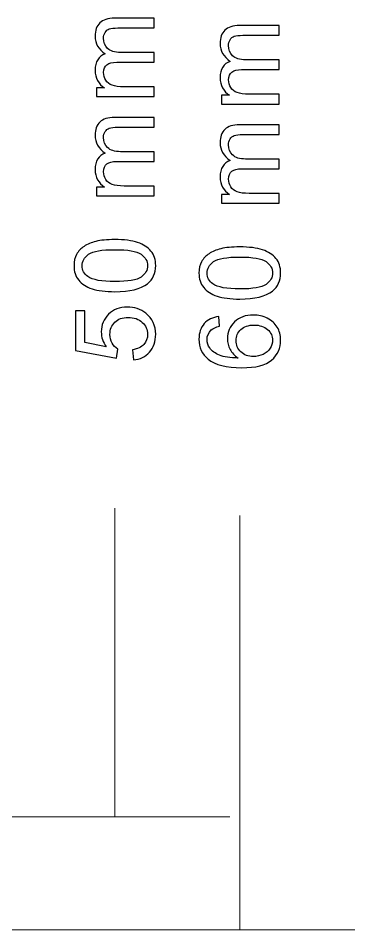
# Model space of a CAD drawing. Header units: millimetres. Extents: x -32 to 79, y -57 to 20.
# Drawn here: x 48.8 to 63.67, y -57.35 to -17.02 of the extents above; entities that cross this region are included whole.
import ezdxf

# ---------------------------------------------------------------- set-up
doc = ezdxf.new("R2010")
doc.units = ezdxf.units.MM
doc.header["$MEASUREMENT"] = 0
doc.layers.add('BG_SILKSCREEN_TOP', color=7, linetype='Continuous')

msp = doc.modelspace()

# ---------------------------------------------------------------- linework, layer by layer
at = {"layer": 'BG_SILKSCREEN_TOP'}
for points, knots in [([(54.81, -20.493), (54.81, -20.493), (52.2492, -20.493), (52.2492, -20.493), (52.2492, -20.493), (52.2492, -20.493), (52.2492, -20.1053), (52.2492, -20.1053), (52.2492, -20.1053), (52.2492, -20.1053), (52.6081, -20.1053), (52.6081, -20.1053), (52.6081, -20.1053), (52.483, -20.0247), (52.3818, -19.9177), (52.306, -19.7843), (52.306, -19.7843), (52.2295, -19.651), (52.1908, -19.4987), (52.1908, -19.3283), (52.1908, -19.3283), (52.1908, -19.139), (52.2303, -18.9834), (52.3093, -18.8624), (52.3093, -18.8624), (52.3883, -18.7406), (52.4978, -18.655), (52.6394, -18.6056), (52.6394, -18.6056), (52.3406, -18.4023), (52.1908, -18.1389), (52.1908, -17.8146), (52.1908, -17.8146), (52.1908, -17.5602), (52.2616, -17.3651), (52.4023, -17.2285), (52.4023, -17.2285), (52.5431, -17.0919), (52.7596, -17.0235), (53.0518, -17.0235), (53.0518, -17.0235), (53.0518, -17.0235), (54.81, -17.0235), (54.81, -17.0235), (54.81, -17.0235), (54.81, -17.0235), (54.81, -17.4549), (54.81, -17.4549), (54.81, -17.4549), (54.81, -17.4549), (53.1967, -17.4549), (53.1967, -17.4549), (53.1967, -17.4549), (53.023, -17.4549), (52.8979, -17.4688), (52.8213, -17.4968), (52.8213, -17.4968), (52.7456, -17.5256), (52.6838, -17.5767), (52.6369, -17.6499), (52.6369, -17.6499), (52.5908, -17.724), (52.567, -17.8113), (52.567, -17.9109), (52.567, -17.9109), (52.567, -18.0911), (52.6271, -18.2401), (52.7472, -18.3595), (52.7472, -18.3595), (52.8666, -18.478), (53.0584, -18.5381), (53.3218, -18.5381), (53.3218, -18.5381), (53.3218, -18.5381), (54.81, -18.5381), (54.81, -18.5381), (54.81, -18.5381), (54.81, -18.5381), (54.81, -18.9719), (54.81, -18.9719), (54.81, -18.9719), (54.81, -18.9719), (53.1464, -18.9719), (53.1464, -18.9719), (53.1464, -18.9719), (52.953, -18.9719), (52.8081, -19.0073), (52.7118, -19.0781), (52.7118, -19.0781), (52.6155, -19.1489), (52.567, -19.2641), (52.567, -19.4254), (52.567, -19.4254), (52.567, -19.5473), (52.5991, -19.66), (52.6641, -19.7637), (52.6641, -19.7637), (52.7283, -19.8675), (52.8221, -19.9432), (52.9456, -19.9893), (52.9456, -19.9893), (53.0699, -20.0362), (53.2485, -20.0592), (53.4815, -20.0592), (53.4815, -20.0592), (53.4815, -20.0592), (54.81, -20.0592), (54.81, -20.0592), (54.81, -20.0592), (54.81, -20.0592), (54.81, -20.493), (54.81, -20.493)], [0, 0, 0, 0, 0.0357143, 0.0357143, 0.0357143, 0.0357143, 0.0714286, 0.0714286, 0.0714286, 0.0714286, 0.1071429, 0.1071429, 0.1071429, 0.1071429, 0.1428571, 0.1428571, 0.1428571, 0.1428571, 0.1785714, 0.1785714, 0.1785714, 0.1785714, 0.2142857, 0.2142857, 0.2142857, 0.2142857, 0.25, 0.25, 0.25, 0.25, 0.2857143, 0.2857143, 0.2857143, 0.2857143, 0.3214286, 0.3214286, 0.3214286, 0.3214286, 0.3571429, 0.3571429, 0.3571429, 0.3571429, 0.3928571, 0.3928571, 0.3928571, 0.3928571, 0.4285714, 0.4285714, 0.4285714, 0.4285714, 0.4642857, 0.4642857, 0.4642857, 0.4642857, 0.5, 0.5, 0.5, 0.5, 0.5357143, 0.5357143, 0.5357143, 0.5357143, 0.5714286, 0.5714286, 0.5714286, 0.5714286, 0.6071429, 0.6071429, 0.6071429, 0.6071429, 0.6428571, 0.6428571, 0.6428571, 0.6428571, 0.6785714, 0.6785714, 0.6785714, 0.6785714, 0.7142857, 0.7142857, 0.7142857, 0.7142857, 0.75, 0.75, 0.75, 0.75, 0.7857143, 0.7857143, 0.7857143, 0.7857143, 0.8214286, 0.8214286, 0.8214286, 0.8214286, 0.8571429, 0.8571429, 0.8571429, 0.8571429, 0.8928571, 0.8928571, 0.8928571, 0.8928571, 0.9285714, 0.9285714, 0.9285714, 0.9285714, 0.9642857, 0.9642857, 0.9642857, 0.9642857, 1, 1, 1, 1]), ([(60.3342, -20.8181), (60.3342, -20.8181), (57.7734, -20.8181), (57.7734, -20.8181), (57.7734, -20.8181), (57.7734, -20.8181), (57.7734, -20.4304), (57.7734, -20.4304), (57.7734, -20.4304), (57.7734, -20.4304), (58.1323, -20.4304), (58.1323, -20.4304), (58.1323, -20.4304), (58.0072, -20.3498), (57.906, -20.2428), (57.8302, -20.1094), (57.8302, -20.1094), (57.7537, -19.9761), (57.715, -19.8238), (57.715, -19.6534), (57.715, -19.6534), (57.715, -19.4641), (57.7545, -19.3085), (57.8335, -19.1875), (57.8335, -19.1875), (57.9125, -19.0657), (58.022, -18.9801), (58.1636, -18.9307), (58.1636, -18.9307), (57.8648, -18.7274), (57.715, -18.464), (57.715, -18.1397), (57.715, -18.1397), (57.715, -17.8853), (57.7858, -17.6902), (57.9265, -17.5536), (57.9265, -17.5536), (58.0673, -17.417), (58.2838, -17.3486), (58.576, -17.3486), (58.576, -17.3486), (58.576, -17.3486), (60.3342, -17.3486), (60.3342, -17.3486), (60.3342, -17.3486), (60.3342, -17.3486), (60.3342, -17.78), (60.3342, -17.78), (60.3342, -17.78), (60.3342, -17.78), (58.7209, -17.78), (58.7209, -17.78), (58.7209, -17.78), (58.5472, -17.78), (58.4221, -17.7939), (58.3455, -17.8219), (58.3455, -17.8219), (58.2698, -17.8507), (58.208, -17.9018), (58.1611, -17.975), (58.1611, -17.975), (58.115, -18.0491), (58.0912, -18.1364), (58.0912, -18.236), (58.0912, -18.236), (58.0912, -18.4162), (58.1513, -18.5652), (58.2714, -18.6846), (58.2714, -18.6846), (58.3908, -18.8031), (58.5826, -18.8632), (58.846, -18.8632), (58.846, -18.8632), (58.846, -18.8632), (60.3342, -18.8632), (60.3342, -18.8632), (60.3342, -18.8632), (60.3342, -18.8632), (60.3342, -19.297), (60.3342, -19.297), (60.3342, -19.297), (60.3342, -19.297), (58.6706, -19.297), (58.6706, -19.297), (58.6706, -19.297), (58.4772, -19.297), (58.3323, -19.3324), (58.236, -19.4032), (58.236, -19.4032), (58.1397, -19.474), (58.0912, -19.5892), (58.0912, -19.7505), (58.0912, -19.7505), (58.0912, -19.8724), (58.1233, -19.9851), (58.1883, -20.0888), (58.1883, -20.0888), (58.2525, -20.1926), (58.3463, -20.2683), (58.4698, -20.3144), (58.4698, -20.3144), (58.5941, -20.3613), (58.7727, -20.3843), (59.0057, -20.3843), (59.0057, -20.3843), (59.0057, -20.3843), (60.3342, -20.3843), (60.3342, -20.3843), (60.3342, -20.3843), (60.3342, -20.3843), (60.3342, -20.8181), (60.3342, -20.8181)], [0, 0, 0, 0, 0.0357143, 0.0357143, 0.0357143, 0.0357143, 0.0714286, 0.0714286, 0.0714286, 0.0714286, 0.1071429, 0.1071429, 0.1071429, 0.1071429, 0.1428571, 0.1428571, 0.1428571, 0.1428571, 0.1785714, 0.1785714, 0.1785714, 0.1785714, 0.2142857, 0.2142857, 0.2142857, 0.2142857, 0.25, 0.25, 0.25, 0.25, 0.2857143, 0.2857143, 0.2857143, 0.2857143, 0.3214286, 0.3214286, 0.3214286, 0.3214286, 0.3571429, 0.3571429, 0.3571429, 0.3571429, 0.3928571, 0.3928571, 0.3928571, 0.3928571, 0.4285714, 0.4285714, 0.4285714, 0.4285714, 0.4642857, 0.4642857, 0.4642857, 0.4642857, 0.5, 0.5, 0.5, 0.5, 0.5357143, 0.5357143, 0.5357143, 0.5357143, 0.5714286, 0.5714286, 0.5714286, 0.5714286, 0.6071429, 0.6071429, 0.6071429, 0.6071429, 0.6428571, 0.6428571, 0.6428571, 0.6428571, 0.6785714, 0.6785714, 0.6785714, 0.6785714, 0.7142857, 0.7142857, 0.7142857, 0.7142857, 0.75, 0.75, 0.75, 0.75, 0.7857143, 0.7857143, 0.7857143, 0.7857143, 0.8214286, 0.8214286, 0.8214286, 0.8214286, 0.8571429, 0.8571429, 0.8571429, 0.8571429, 0.8928571, 0.8928571, 0.8928571, 0.8928571, 0.9285714, 0.9285714, 0.9285714, 0.9285714, 0.9642857, 0.9642857, 0.9642857, 0.9642857, 1, 1, 1, 1]), ([(54.81, -24.8814), (54.81, -24.8814), (52.2492, -24.8814), (52.2492, -24.8814), (52.2492, -24.8814), (52.2492, -24.8814), (52.2492, -24.4937), (52.2492, -24.4937), (52.2492, -24.4937), (52.2492, -24.4937), (52.6081, -24.4937), (52.6081, -24.4937), (52.6081, -24.4937), (52.483, -24.4131), (52.3818, -24.3061), (52.306, -24.1727), (52.306, -24.1727), (52.2295, -24.0394), (52.1908, -23.8871), (52.1908, -23.7167), (52.1908, -23.7167), (52.1908, -23.5274), (52.2303, -23.3718), (52.3093, -23.2508), (52.3093, -23.2508), (52.3883, -23.129), (52.4978, -23.0434), (52.6394, -22.994), (52.6394, -22.994), (52.3406, -22.7907), (52.1908, -22.5273), (52.1908, -22.203), (52.1908, -22.203), (52.1908, -21.9486), (52.2616, -21.7535), (52.4023, -21.6169), (52.4023, -21.6169), (52.5431, -21.4803), (52.7596, -21.4119), (53.0518, -21.4119), (53.0518, -21.4119), (53.0518, -21.4119), (54.81, -21.4119), (54.81, -21.4119), (54.81, -21.4119), (54.81, -21.4119), (54.81, -21.8433), (54.81, -21.8433), (54.81, -21.8433), (54.81, -21.8433), (53.1967, -21.8433), (53.1967, -21.8433), (53.1967, -21.8433), (53.023, -21.8433), (52.8979, -21.8572), (52.8213, -21.8852), (52.8213, -21.8852), (52.7456, -21.914), (52.6838, -21.9651), (52.6369, -22.0383), (52.6369, -22.0383), (52.5908, -22.1124), (52.567, -22.1997), (52.567, -22.2993), (52.567, -22.2993), (52.567, -22.4795), (52.6271, -22.6285), (52.7472, -22.7479), (52.7472, -22.7479), (52.8666, -22.8664), (53.0584, -22.9265), (53.3218, -22.9265), (53.3218, -22.9265), (53.3218, -22.9265), (54.81, -22.9265), (54.81, -22.9265), (54.81, -22.9265), (54.81, -22.9265), (54.81, -23.3603), (54.81, -23.3603), (54.81, -23.3603), (54.81, -23.3603), (53.1464, -23.3603), (53.1464, -23.3603), (53.1464, -23.3603), (52.953, -23.3603), (52.8081, -23.3957), (52.7118, -23.4665), (52.7118, -23.4665), (52.6155, -23.5373), (52.567, -23.6525), (52.567, -23.8138), (52.567, -23.8138), (52.567, -23.9357), (52.5991, -24.0484), (52.6641, -24.1521), (52.6641, -24.1521), (52.7283, -24.2559), (52.8221, -24.3316), (52.9456, -24.3777), (52.9456, -24.3777), (53.0699, -24.4246), (53.2485, -24.4476), (53.4815, -24.4476), (53.4815, -24.4476), (53.4815, -24.4476), (54.81, -24.4476), (54.81, -24.4476), (54.81, -24.4476), (54.81, -24.4476), (54.81, -24.8814), (54.81, -24.8814)], [0, 0, 0, 0, 0.0357143, 0.0357143, 0.0357143, 0.0357143, 0.0714286, 0.0714286, 0.0714286, 0.0714286, 0.1071429, 0.1071429, 0.1071429, 0.1071429, 0.1428571, 0.1428571, 0.1428571, 0.1428571, 0.1785714, 0.1785714, 0.1785714, 0.1785714, 0.2142857, 0.2142857, 0.2142857, 0.2142857, 0.25, 0.25, 0.25, 0.25, 0.2857143, 0.2857143, 0.2857143, 0.2857143, 0.3214286, 0.3214286, 0.3214286, 0.3214286, 0.3571429, 0.3571429, 0.3571429, 0.3571429, 0.3928571, 0.3928571, 0.3928571, 0.3928571, 0.4285714, 0.4285714, 0.4285714, 0.4285714, 0.4642857, 0.4642857, 0.4642857, 0.4642857, 0.5, 0.5, 0.5, 0.5, 0.5357143, 0.5357143, 0.5357143, 0.5357143, 0.5714286, 0.5714286, 0.5714286, 0.5714286, 0.6071429, 0.6071429, 0.6071429, 0.6071429, 0.6428571, 0.6428571, 0.6428571, 0.6428571, 0.6785714, 0.6785714, 0.6785714, 0.6785714, 0.7142857, 0.7142857, 0.7142857, 0.7142857, 0.75, 0.75, 0.75, 0.75, 0.7857143, 0.7857143, 0.7857143, 0.7857143, 0.8214286, 0.8214286, 0.8214286, 0.8214286, 0.8571429, 0.8571429, 0.8571429, 0.8571429, 0.8928571, 0.8928571, 0.8928571, 0.8928571, 0.9285714, 0.9285714, 0.9285714, 0.9285714, 0.9642857, 0.9642857, 0.9642857, 0.9642857, 1, 1, 1, 1]), ([(60.3342, -25.2065), (60.3342, -25.2065), (57.7734, -25.2065), (57.7734, -25.2065), (57.7734, -25.2065), (57.7734, -25.2065), (57.7734, -24.8188), (57.7734, -24.8188), (57.7734, -24.8188), (57.7734, -24.8188), (58.1323, -24.8188), (58.1323, -24.8188), (58.1323, -24.8188), (58.0072, -24.7382), (57.906, -24.6312), (57.8302, -24.4978), (57.8302, -24.4978), (57.7537, -24.3645), (57.715, -24.2122), (57.715, -24.0418), (57.715, -24.0418), (57.715, -23.8525), (57.7545, -23.6969), (57.8335, -23.5759), (57.8335, -23.5759), (57.9125, -23.4541), (58.022, -23.3685), (58.1636, -23.3191), (58.1636, -23.3191), (57.8648, -23.1158), (57.715, -22.8524), (57.715, -22.5281), (57.715, -22.5281), (57.715, -22.2737), (57.7858, -22.0786), (57.9265, -21.942), (57.9265, -21.942), (58.0673, -21.8054), (58.2838, -21.737), (58.576, -21.737), (58.576, -21.737), (58.576, -21.737), (60.3342, -21.737), (60.3342, -21.737), (60.3342, -21.737), (60.3342, -21.737), (60.3342, -22.1684), (60.3342, -22.1684), (60.3342, -22.1684), (60.3342, -22.1684), (58.7209, -22.1684), (58.7209, -22.1684), (58.7209, -22.1684), (58.5472, -22.1684), (58.4221, -22.1823), (58.3455, -22.2103), (58.3455, -22.2103), (58.2698, -22.2391), (58.208, -22.2902), (58.1611, -22.3634), (58.1611, -22.3634), (58.115, -22.4375), (58.0912, -22.5248), (58.0912, -22.6244), (58.0912, -22.6244), (58.0912, -22.8046), (58.1513, -22.9536), (58.2714, -23.073), (58.2714, -23.073), (58.3908, -23.1915), (58.5826, -23.2516), (58.846, -23.2516), (58.846, -23.2516), (58.846, -23.2516), (60.3342, -23.2516), (60.3342, -23.2516), (60.3342, -23.2516), (60.3342, -23.2516), (60.3342, -23.6854), (60.3342, -23.6854), (60.3342, -23.6854), (60.3342, -23.6854), (58.6706, -23.6854), (58.6706, -23.6854), (58.6706, -23.6854), (58.4772, -23.6854), (58.3323, -23.7208), (58.236, -23.7916), (58.236, -23.7916), (58.1397, -23.8624), (58.0912, -23.9776), (58.0912, -24.1389), (58.0912, -24.1389), (58.0912, -24.2608), (58.1233, -24.3735), (58.1883, -24.4772), (58.1883, -24.4772), (58.2525, -24.581), (58.3463, -24.6567), (58.4698, -24.7028), (58.4698, -24.7028), (58.5941, -24.7497), (58.7727, -24.7727), (59.0057, -24.7727), (59.0057, -24.7727), (59.0057, -24.7727), (60.3342, -24.7727), (60.3342, -24.7727), (60.3342, -24.7727), (60.3342, -24.7727), (60.3342, -25.2065), (60.3342, -25.2065)], [0, 0, 0, 0, 0.0357143, 0.0357143, 0.0357143, 0.0357143, 0.0714286, 0.0714286, 0.0714286, 0.0714286, 0.1071429, 0.1071429, 0.1071429, 0.1071429, 0.1428571, 0.1428571, 0.1428571, 0.1428571, 0.1785714, 0.1785714, 0.1785714, 0.1785714, 0.2142857, 0.2142857, 0.2142857, 0.2142857, 0.25, 0.25, 0.25, 0.25, 0.2857143, 0.2857143, 0.2857143, 0.2857143, 0.3214286, 0.3214286, 0.3214286, 0.3214286, 0.3571429, 0.3571429, 0.3571429, 0.3571429, 0.3928571, 0.3928571, 0.3928571, 0.3928571, 0.4285714, 0.4285714, 0.4285714, 0.4285714, 0.4642857, 0.4642857, 0.4642857, 0.4642857, 0.5, 0.5, 0.5, 0.5, 0.5357143, 0.5357143, 0.5357143, 0.5357143, 0.5714286, 0.5714286, 0.5714286, 0.5714286, 0.6071429, 0.6071429, 0.6071429, 0.6071429, 0.6428571, 0.6428571, 0.6428571, 0.6428571, 0.6785714, 0.6785714, 0.6785714, 0.6785714, 0.7142857, 0.7142857, 0.7142857, 0.7142857, 0.75, 0.75, 0.75, 0.75, 0.7857143, 0.7857143, 0.7857143, 0.7857143, 0.8214286, 0.8214286, 0.8214286, 0.8214286, 0.8571429, 0.8571429, 0.8571429, 0.8571429, 0.8928571, 0.8928571, 0.8928571, 0.8928571, 0.9285714, 0.9285714, 0.9285714, 0.9285714, 0.9642857, 0.9642857, 0.9642857, 0.9642857, 1, 1, 1, 1]), ([(53.0666, -29.1214), (52.6485, -29.1214), (52.3118, -29.0786), (52.0574, -28.9922), (52.0574, -28.9922), (51.8023, -28.9066), (51.6055, -28.7782), (51.4673, -28.6086), (51.4673, -28.6086), (51.329, -28.4391), (51.2606, -28.2259), (51.2606, -27.9691), (51.2606, -27.9691), (51.2606, -27.7789), (51.2985, -27.6126), (51.3751, -27.4694), (51.3751, -27.4694), (51.4508, -27.3262), (51.5611, -27.2085), (51.7051, -27.1146), (51.7051, -27.1146), (51.8492, -27.0216), (52.0245, -26.9484), (52.2311, -26.8957), (52.2311, -26.8957), (52.4377, -26.8422), (52.7159, -26.8158), (53.0666, -26.8158), (53.0666, -26.8158), (53.4815, -26.8158), (53.8157, -26.8586), (54.0708, -26.9434), (54.0708, -26.9434), (54.326, -27.029), (54.5227, -27.1566), (54.6618, -27.3262), (54.6618, -27.3262), (54.8009, -27.4958), (54.8701, -27.7098), (54.8701, -27.9691), (54.8701, -27.9691), (54.8701, -28.3098), (54.7483, -28.5773), (54.5038, -28.7716), (54.5038, -28.7716), (54.2099, -29.0046), (53.73, -29.1214), (53.0666, -29.1214)], [0, 0, 0, 0, 0.0833333, 0.0833333, 0.0833333, 0.0833333, 0.1666667, 0.1666667, 0.1666667, 0.1666667, 0.25, 0.25, 0.25, 0.25, 0.3333333, 0.3333333, 0.3333333, 0.3333333, 0.4166667, 0.4166667, 0.4166667, 0.4166667, 0.5, 0.5, 0.5, 0.5, 0.5833333, 0.5833333, 0.5833333, 0.5833333, 0.6666667, 0.6666667, 0.6666667, 0.6666667, 0.75, 0.75, 0.75, 0.75, 0.8333333, 0.8333333, 0.8333333, 0.8333333, 0.9166667, 0.9166667, 0.9166667, 0.9166667, 1, 1, 1, 1]), ([(53.0666, -28.6753), (53.6469, -28.6753), (54.033, -28.607), (54.2256, -28.4712), (54.2256, -28.4712), (54.4174, -28.3353), (54.5137, -28.1683), (54.5137, -27.9691), (54.5137, -27.9691), (54.5137, -27.769), (54.4165, -27.6019), (54.2239, -27.4661), (54.2239, -27.4661), (54.0313, -27.3303), (53.6453, -27.262), (53.0666, -27.262), (53.0666, -27.262), (52.4846, -27.262), (52.0978, -27.3303), (51.9068, -27.4661), (51.9068, -27.4661), (51.715, -27.6019), (51.6195, -27.7707), (51.6195, -27.9732), (51.6195, -27.9732), (51.6195, -28.1732), (51.7043, -28.3321), (51.8731, -28.4514), (51.8731, -28.4514), (52.0879, -28.6004), (52.4863, -28.6753), (53.0666, -28.6753)], [0, 0, 0, 0, 0.125, 0.125, 0.125, 0.125, 0.25, 0.25, 0.25, 0.25, 0.375, 0.375, 0.375, 0.375, 0.5, 0.5, 0.5, 0.5, 0.625, 0.625, 0.625, 0.625, 0.75, 0.75, 0.75, 0.75, 0.875, 0.875, 0.875, 0.875, 1, 1, 1, 1]), ([(58.5908, -29.4465), (58.1727, -29.4465), (57.836, -29.4037), (57.5816, -29.3173), (57.5816, -29.3173), (57.3265, -29.2317), (57.1297, -29.1033), (56.9915, -28.9337), (56.9915, -28.9337), (56.8532, -28.7642), (56.7848, -28.551), (56.7848, -28.2942), (56.7848, -28.2942), (56.7848, -28.104), (56.8227, -27.9377), (56.8993, -27.7945), (56.8993, -27.7945), (56.975, -27.6513), (57.0853, -27.5336), (57.2293, -27.4397), (57.2293, -27.4397), (57.3734, -27.3467), (57.5487, -27.2735), (57.7553, -27.2208), (57.7553, -27.2208), (57.9619, -27.1673), (58.2401, -27.1409), (58.5908, -27.1409), (58.5908, -27.1409), (59.0057, -27.1409), (59.3399, -27.1837), (59.595, -27.2685), (59.595, -27.2685), (59.8502, -27.3541), (60.0469, -27.4817), (60.186, -27.6513), (60.186, -27.6513), (60.3251, -27.8209), (60.3943, -28.0349), (60.3943, -28.2942), (60.3943, -28.2942), (60.3943, -28.6349), (60.2725, -28.9024), (60.028, -29.0967), (60.028, -29.0967), (59.7341, -29.3297), (59.2542, -29.4465), (58.5908, -29.4465)], [0, 0, 0, 0, 0.0833333, 0.0833333, 0.0833333, 0.0833333, 0.1666667, 0.1666667, 0.1666667, 0.1666667, 0.25, 0.25, 0.25, 0.25, 0.3333333, 0.3333333, 0.3333333, 0.3333333, 0.4166667, 0.4166667, 0.4166667, 0.4166667, 0.5, 0.5, 0.5, 0.5, 0.5833333, 0.5833333, 0.5833333, 0.5833333, 0.6666667, 0.6666667, 0.6666667, 0.6666667, 0.75, 0.75, 0.75, 0.75, 0.8333333, 0.8333333, 0.8333333, 0.8333333, 0.9166667, 0.9166667, 0.9166667, 0.9166667, 1, 1, 1, 1]), ([(58.5908, -29.0004), (59.1711, -29.0004), (59.5572, -28.9321), (59.7498, -28.7963), (59.7498, -28.7963), (59.9416, -28.6604), (60.0379, -28.4934), (60.0379, -28.2942), (60.0379, -28.2942), (60.0379, -28.0941), (59.9407, -27.927), (59.7481, -27.7912), (59.7481, -27.7912), (59.5555, -27.6554), (59.1695, -27.5871), (58.5908, -27.5871), (58.5908, -27.5871), (58.0088, -27.5871), (57.622, -27.6554), (57.431, -27.7912), (57.431, -27.7912), (57.2392, -27.927), (57.1437, -28.0958), (57.1437, -28.2983), (57.1437, -28.2983), (57.1437, -28.4983), (57.2285, -28.6572), (57.3973, -28.7765), (57.3973, -28.7765), (57.6121, -28.9255), (58.0105, -29.0004), (58.5908, -29.0004)], [0, 0, 0, 0, 0.125, 0.125, 0.125, 0.125, 0.25, 0.25, 0.25, 0.25, 0.375, 0.375, 0.375, 0.375, 0.5, 0.5, 0.5, 0.5, 0.625, 0.625, 0.625, 0.625, 0.75, 0.75, 0.75, 0.75, 0.875, 0.875, 0.875, 0.875, 1, 1, 1, 1]), ([(53.884, -32.1426), (53.884, -32.1426), (53.8453, -31.6866), (53.8453, -31.6866), (53.8453, -31.6866), (54.0675, -31.6529), (54.2338, -31.5747), (54.3458, -31.452), (54.3458, -31.452), (54.4577, -31.3286), (54.5137, -31.1804), (54.5137, -31.0067), (54.5137, -31.0067), (54.5137, -30.7976), (54.4347, -30.6207), (54.2774, -30.4766), (54.2774, -30.4766), (54.1194, -30.3317), (53.9103, -30.2593), (53.6502, -30.2593), (53.6502, -30.2593), (53.4024, -30.2593), (53.2074, -30.3285), (53.0641, -30.4676), (53.0641, -30.4676), (52.9209, -30.6067), (52.8493, -30.7886), (52.8493, -31.0141), (52.8493, -31.0141), (52.8493, -31.1541), (52.8814, -31.28), (52.9448, -31.3928), (52.9448, -31.3928), (53.0082, -31.5055), (53.0905, -31.5936), (53.1917, -31.6578), (53.1917, -31.6578), (53.1917, -31.6578), (53.139, -32.0653), (53.139, -32.0653), (53.139, -32.0653), (53.139, -32.0653), (51.3232, -31.7228), (51.3232, -31.7228), (51.3232, -31.7228), (51.3232, -31.7228), (51.3232, -29.9646), (51.3232, -29.9646), (51.3232, -29.9646), (51.3232, -29.9646), (51.7381, -29.9646), (51.7381, -29.9646), (51.7381, -29.9646), (51.7381, -29.9646), (51.7381, -31.3755), (51.7381, -31.3755), (51.7381, -31.3755), (51.7381, -31.3755), (52.688, -31.5664), (52.688, -31.5664), (52.688, -31.5664), (52.5398, -31.3541), (52.4657, -31.131), (52.4657, -30.8981), (52.4657, -30.8981), (52.4657, -30.5894), (52.5727, -30.3293), (52.7867, -30.1169), (52.7867, -30.1169), (53.0008, -29.9045), (53.2757, -29.7984), (53.6115, -29.7984), (53.6115, -29.7984), (53.9317, -29.7984), (54.2083, -29.8922), (54.4412, -30.0782), (54.4412, -30.0782), (54.7269, -30.3054), (54.8701, -30.6149), (54.8701, -31.0067), (54.8701, -31.0067), (54.8701, -31.3286), (54.7804, -31.5911), (54.6001, -31.7945), (54.6001, -31.7945), (54.4198, -31.9978), (54.1811, -32.1138), (53.884, -32.1426)], [0, 0, 0, 0, 0.0454545, 0.0454545, 0.0454545, 0.0454545, 0.0909091, 0.0909091, 0.0909091, 0.0909091, 0.1363636, 0.1363636, 0.1363636, 0.1363636, 0.1818182, 0.1818182, 0.1818182, 0.1818182, 0.2272727, 0.2272727, 0.2272727, 0.2272727, 0.2727273, 0.2727273, 0.2727273, 0.2727273, 0.3181818, 0.3181818, 0.3181818, 0.3181818, 0.3636364, 0.3636364, 0.3636364, 0.3636364, 0.4090909, 0.4090909, 0.4090909, 0.4090909, 0.4545455, 0.4545455, 0.4545455, 0.4545455, 0.5, 0.5, 0.5, 0.5, 0.5454545, 0.5454545, 0.5454545, 0.5454545, 0.5909091, 0.5909091, 0.5909091, 0.5909091, 0.6363636, 0.6363636, 0.6363636, 0.6363636, 0.6818182, 0.6818182, 0.6818182, 0.6818182, 0.7272727, 0.7272727, 0.7272727, 0.7272727, 0.7727273, 0.7727273, 0.7727273, 0.7727273, 0.8181818, 0.8181818, 0.8181818, 0.8181818, 0.8636364, 0.8636364, 0.8636364, 0.8636364, 0.9090909, 0.9090909, 0.9090909, 0.9090909, 0.9545455, 0.9545455, 0.9545455, 0.9545455, 1, 1, 1, 1]), ([(57.6648, -30.2156), (57.6648, -30.2156), (57.6985, -30.647), (57.6985, -30.647), (57.6985, -30.647), (57.5281, -30.6857), (57.4038, -30.74), (57.3273, -30.8108), (57.3273, -30.8108), (57.203, -30.9285), (57.1413, -31.0734), (57.1413, -31.2454), (57.1413, -31.2454), (57.1413, -31.3837), (57.18, -31.5047), (57.2573, -31.6092), (57.2573, -31.6092), (57.3569, -31.7459), (57.5026, -31.8537), (57.6936, -31.9327), (57.6936, -31.9327), (57.8846, -32.0109), (58.157, -32.0521), (58.511, -32.0553), (58.511, -32.0553), (58.3521, -31.9508), (58.2336, -31.8232), (58.1562, -31.6718), (58.1562, -31.6718), (58.0796, -31.5211), (58.041, -31.3623), (58.041, -31.1968), (58.041, -31.1968), (58.041, -30.9071), (58.1471, -30.661), (58.3603, -30.4576), (58.3603, -30.4576), (58.5735, -30.2543), (58.8484, -30.1523), (59.1859, -30.1523), (59.1859, -30.1523), (59.4082, -30.1523), (59.614, -30.2008), (59.8049, -30.2963), (59.8049, -30.2963), (59.9951, -30.3918), (60.1416, -30.5235), (60.2428, -30.6906), (60.2428, -30.6906), (60.3441, -30.8577), (60.3943, -31.047), (60.3943, -31.2594), (60.3943, -31.2594), (60.3943, -31.6216), (60.2618, -31.9162), (59.9951, -32.1442), (59.9951, -32.1442), (59.7292, -32.3731), (59.2905, -32.4867), (58.6797, -32.4867), (58.6797, -32.4867), (57.9965, -32.4867), (57.5002, -32.3607), (57.1898, -32.108), (57.1898, -32.108), (56.9198, -31.8883), (56.7848, -31.5919), (56.7848, -31.2182), (56.7848, -31.2182), (56.7848, -30.9408), (56.8622, -30.7128), (57.0186, -30.535), (57.0186, -30.535), (57.1742, -30.3572), (57.3899, -30.251), (57.6648, -30.2156)], [0, 0, 0, 0, 0.0526316, 0.0526316, 0.0526316, 0.0526316, 0.1052632, 0.1052632, 0.1052632, 0.1052632, 0.1578947, 0.1578947, 0.1578947, 0.1578947, 0.2105263, 0.2105263, 0.2105263, 0.2105263, 0.2631579, 0.2631579, 0.2631579, 0.2631579, 0.3157895, 0.3157895, 0.3157895, 0.3157895, 0.3684211, 0.3684211, 0.3684211, 0.3684211, 0.4210526, 0.4210526, 0.4210526, 0.4210526, 0.4736842, 0.4736842, 0.4736842, 0.4736842, 0.5263158, 0.5263158, 0.5263158, 0.5263158, 0.5789474, 0.5789474, 0.5789474, 0.5789474, 0.6315789, 0.6315789, 0.6315789, 0.6315789, 0.6842105, 0.6842105, 0.6842105, 0.6842105, 0.7368421, 0.7368421, 0.7368421, 0.7368421, 0.7894737, 0.7894737, 0.7894737, 0.7894737, 0.8421053, 0.8421053, 0.8421053, 0.8421053, 0.8947368, 0.8947368, 0.8947368, 0.8947368, 0.9473684, 0.9473684, 0.9473684, 0.9473684, 1, 1, 1, 1]), ([(59.1884, -31.9879), (59.3382, -31.9879), (59.4814, -31.9558), (59.6181, -31.8924), (59.6181, -31.8924), (59.7547, -31.829), (59.8584, -31.7401), (59.93, -31.6265), (59.93, -31.6265), (60.0017, -31.5121), (60.0379, -31.3919), (60.0379, -31.2668), (60.0379, -31.2668), (60.0379, -31.0832), (59.9638, -30.926), (59.8156, -30.7943), (59.8156, -30.7943), (59.6675, -30.6626), (59.4666, -30.5968), (59.2131, -30.5968), (59.2131, -30.5968), (58.9686, -30.5968), (58.776, -30.6618), (58.6353, -30.7918), (58.6353, -30.7918), (58.4945, -30.9219), (58.4245, -31.0857), (58.4245, -31.2833), (58.4245, -31.2833), (58.4245, -31.48), (58.4945, -31.6463), (58.6353, -31.7829), (58.6353, -31.7829), (58.776, -31.9195), (58.9604, -31.9879), (59.1884, -31.9879)], [0, 0, 0, 0, 0.1111111, 0.1111111, 0.1111111, 0.1111111, 0.2222222, 0.2222222, 0.2222222, 0.2222222, 0.3333333, 0.3333333, 0.3333333, 0.3333333, 0.4444444, 0.4444444, 0.4444444, 0.4444444, 0.5555556, 0.5555556, 0.5555556, 0.5555556, 0.6666667, 0.6666667, 0.6666667, 0.6666667, 0.7777778, 0.7777778, 0.7777778, 0.7777778, 0.8888889, 0.8888889, 0.8888889, 0.8888889, 1, 1, 1, 1])]:
    msp.add_open_spline(points, degree=3, knots=knots, dxfattribs=at)
at = {"layer": 'BG_SILKSCREEN_TOP', "lineweight": 20}
for points in [[(53.0649, -38.6975), (53.0649, -38.6975), (53.0649, -52.3483), (53.0649, -52.3483)], [(58.5891, -39.0226), (58.5891, -39.0226), (58.5891, -57.3483), (58.5891, -57.3483)], [(45.9797, -52.3483), (45.9797, -52.3483), (58.1449, -52.3483), (58.1449, -52.3483)], [(37.5764, -57.3483), (37.5764, -57.3483), (63.6691, -57.3483), (63.6691, -57.3483)]]:
    msp.add_open_spline(points, degree=3, dxfattribs=at)

doc.saveas('drawing.dxf')
